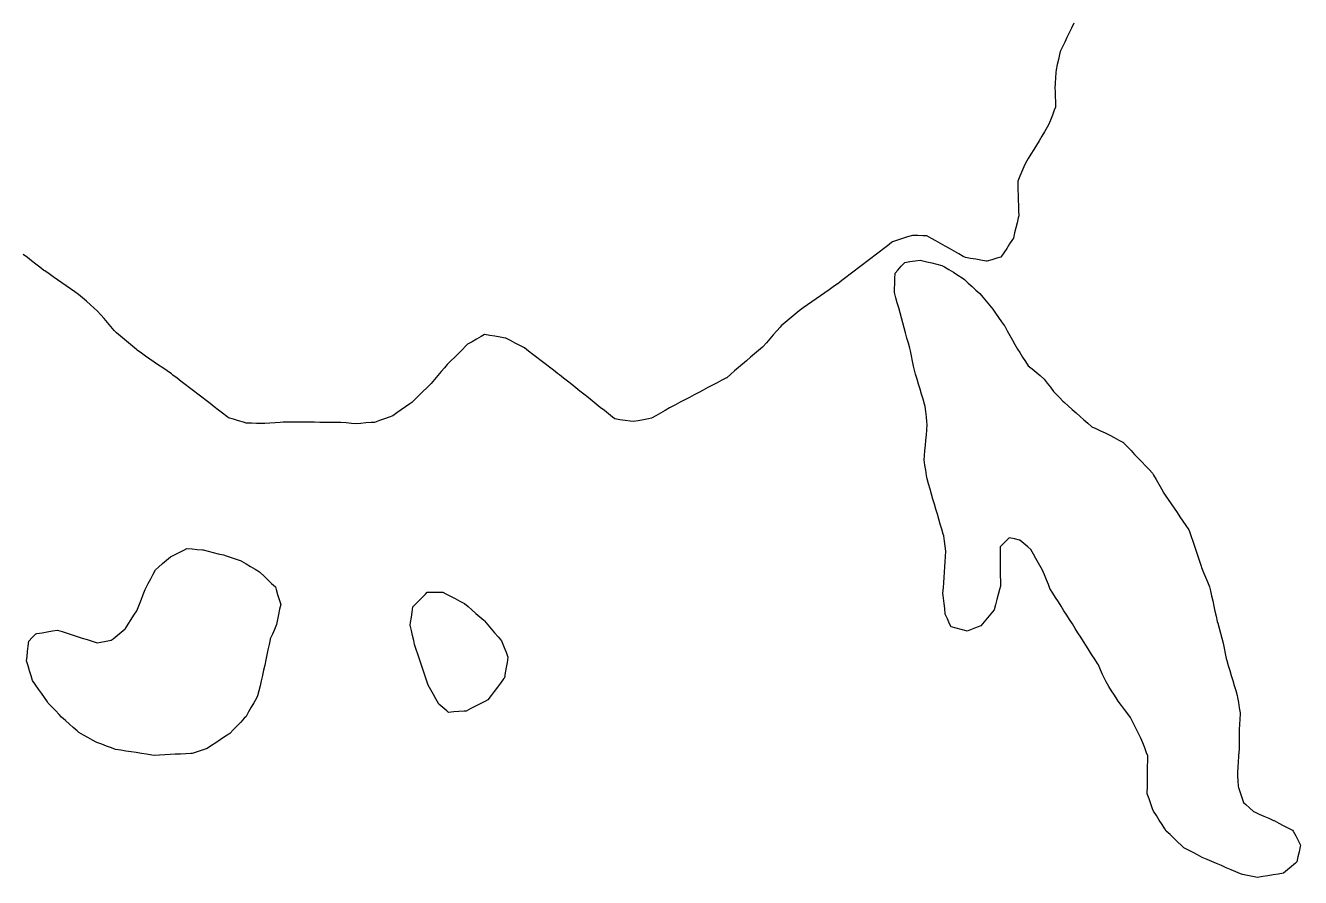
# Model space of a CAD drawing. Header units: millimetres. Extents: x 0 to 2762, y 6 to 2482.
# Drawn here: x 1422 to 1666.1, y 1115.7 to 1278.7 of the extents above; entities that cross this region are included whole.
import ezdxf

# ---------------------------------------------------------------- set-up
doc = ezdxf.new("R2010")
doc.units = ezdxf.units.MM
for name, color, linetype in [('ALL_HOLES', 1, 'Continuous'), ('OUTLINE_ISLAND_01_HOLE_132', 1, 'Continuous'), ('OUTLINE_ISLAND_01_HOLE_62', 1, 'Continuous'), ('OUTLINE_ISLAND_01_HOLE_64', 1, 'Continuous'), ('OUTLINE_ISLAND_01_HOLE_71', 1, 'Continuous')]:
    doc.layers.add(name, color=color, linetype=linetype)

msp = doc.modelspace()

# ---------------------------------------------------------------- linework, layer by layer
at = {"layer": 'ALL_HOLES'}
msp.add_lwpolyline([(1622.7008, 1279.1508), (1622.2633, 1278.2516), (1621.8258, 1277.3524), (1621.3883, 1276.4532), (1620.9507, 1275.554), (1620.5132, 1274.6548), (1620.0757, 1273.7556), (1619.9534, 1273.1992), (1619.7388, 1272.2225), (1619.5242, 1271.2458), (1619.3096, 1270.2691), (1619.2724, 1269.7085), (1619.2063, 1268.7107), (1619.1402, 1267.7128), (1619.0741, 1266.715), (1619.0956, 1266.1174), (1619.1316, 1265.118), (1619.1676, 1264.1187), (1619.2036, 1263.1193), (1618.962, 1262.4976), (1618.5999, 1261.5655), (1618.2377, 1260.6334), (1617.8756, 1259.7012), (1617.6032, 1259.2514), (1617.0853, 1258.396), (1616.5674, 1257.5406), (1616.0494, 1256.6851), (1615.5315, 1255.8297), (1615.0136, 1254.9743), (1614.4957, 1254.1189), (1613.9777, 1253.2634), (1613.4598, 1252.408), (1613.1539, 1251.7099), (1612.7525, 1250.794), (1612.3512, 1249.8781), (1611.9498, 1248.9622), (1611.9696, 1248.2736), (1611.9984, 1247.274), (1612.0271, 1246.2744), (1612.0559, 1245.2748), (1612.0846, 1244.2752), (1612.1134, 1243.2756), (1612.1422, 1242.276), (1612.0618, 1241.9392), (1611.8299, 1240.9665), (1611.598, 1239.9938), (1611.366, 1239.021), (1611.1341, 1238.0483), (1610.9381, 1237.7492), (1610.3901, 1236.9128), (1609.842, 1236.0763), (1609.294, 1235.2399), (1608.7459, 1234.4035), (1607.9827, 1234.1811), (1607.0226, 1233.9014), (1606.0625, 1233.6217), (1605.8861, 1233.6513), (1604.8998, 1233.8163), (1603.9135, 1233.9813), (1602.9272, 1234.1463), (1601.9409, 1234.3113), (1601.5381, 1234.539), (1600.6676, 1235.0312), (1599.797, 1235.5233), (1598.9265, 1236.0154), (1598.056, 1236.5076), (1597.1855, 1236.9997), (1596.315, 1237.4918), (1595.4444, 1237.984), (1594.5739, 1238.4761), (1593.8244, 1238.5007), (1592.8249, 1238.5336), (1591.8255, 1238.5664), (1591.8228, 1238.5655), (1590.8723, 1238.2548), (1589.9218, 1237.944), (1588.9713, 1237.6333), (1588.0208, 1237.3225), (1587.8275, 1237.1748), (1587.0328, 1236.5677), (1586.2382, 1235.9607), (1585.4435, 1235.3536), (1584.6488, 1234.7466), (1583.8542, 1234.1395), (1583.0595, 1233.5324), (1582.2649, 1232.9254), (1581.4702, 1232.3183), (1580.6756, 1231.7112), (1579.8809, 1231.1042), (1579.0863, 1230.4971), (1578.2916, 1229.89), (1577.497, 1229.283), (1577.4792, 1229.2706), (1576.6591, 1228.6984), (1575.8391, 1228.1261), (1575.019, 1227.5539), (1574.1989, 1226.9816), (1573.3788, 1226.4094), (1572.5587, 1225.8371), (1571.7386, 1225.2649), (1570.9185, 1224.6927), (1570.0985, 1224.1204), (1569.7375, 1223.8173), (1568.9717, 1223.1743), (1568.2058, 1222.5312), (1567.44, 1221.8882), (1566.6742, 1221.2451), (1566.4773, 1221.0198), (1565.8192, 1220.2669), (1565.1611, 1219.5139), (1564.503, 1218.761), (1563.8449, 1218.008), (1563.1868, 1217.2551), (1563.0929, 1217.1746), (1562.3335, 1216.5239), (1561.5741, 1215.8733), (1560.8148, 1215.2226), (1560.0554, 1214.572), (1559.296, 1213.9213), (1558.5366, 1213.2707), (1557.7773, 1212.62), (1557.0179, 1211.9694), (1556.2585, 1211.3187), (1556.1928, 1211.2839), (1555.3091, 1210.8158), (1554.4255, 1210.3478), (1553.5418, 1209.8797), (1552.6581, 1209.4116), (1551.7744, 1208.9436), (1550.8907, 1208.4755), (1550.007, 1208.0075), (1549.1233, 1207.5394), (1548.2396, 1207.0713), (1547.3559, 1206.6033), (1546.4722, 1206.1352), (1545.5885, 1205.6671), (1545.3237, 1205.5175), (1544.4532, 1205.0254), (1543.5826, 1204.5333), (1542.7121, 1204.0413), (1541.8415, 1203.5492), (1541.3047, 1203.4497), (1540.3214, 1203.2674), (1539.3382, 1203.0851), (1538.355, 1202.9027), (1537.8046, 1202.9848), (1536.8155, 1203.1323), (1535.8264, 1203.2798), (1534.8374, 1203.4272), (1534.4081, 1203.7698), (1533.6265, 1204.3936), (1532.8449, 1205.0173), (1532.0633, 1205.6411), (1531.2817, 1206.2649), (1530.5001, 1206.8886), (1529.7185, 1207.5124), (1528.9369, 1208.1362), (1528.1553, 1208.7599), (1527.3736, 1209.3837), (1526.592, 1210.0075), (1525.8104, 1210.6312), (1525.0288, 1211.255), (1524.2472, 1211.8788), (1523.8976, 1212.1459), (1523.1029, 1212.753), (1522.3083, 1213.3601), (1521.5137, 1213.9672), (1520.7191, 1214.5743), (1519.9245, 1215.1815), (1519.1298, 1215.7886), (1518.3352, 1216.3957), (1517.5406, 1217.0028), (1517.5307, 1217.008), (1516.6466, 1217.4754), (1515.7625, 1217.9427), (1514.8785, 1218.4101), (1513.9944, 1218.8774), (1513.8637, 1218.9), (1512.8783, 1219.0701), (1511.8928, 1219.2402), (1510.9074, 1219.4103), (1509.922, 1219.5804), (1509.2494, 1219.1956), (1508.3815, 1218.6989), (1507.5135, 1218.2023), (1506.6455, 1217.7057), (1506.3222, 1217.3851), (1505.6121, 1216.681), (1504.9019, 1215.9769), (1504.1918, 1215.2729), (1503.4817, 1214.5688), (1502.7715, 1213.8647), (1502.2406, 1213.2364), (1501.5953, 1212.4725), (1500.9499, 1211.7086), (1500.3045, 1210.9448), (1499.6591, 1210.1809), (1499.5438, 1210.0675), (1498.8307, 1209.3664), (1498.1176, 1208.6653), (1497.4045, 1207.9643), (1496.6914, 1207.2632), (1495.9783, 1206.5622), (1495.6038, 1206.3008), (1494.7838, 1205.7284), (1493.9638, 1205.1561), (1493.1438, 1204.5837), (1492.3238, 1204.0113), (1491.6812, 1203.7811), (1490.7399, 1203.4437), (1489.7985, 1203.1063), (1488.8571, 1202.7689), (1488.1998, 1202.7206), (1487.2025, 1202.6472), (1486.2052, 1202.5739), (1485.2079, 1202.5006), (1484.4104, 1202.5694), (1483.4141, 1202.6553), (1482.4178, 1202.7412), (1482.3577, 1202.7416), (1481.3577, 1202.7486), (1480.3577, 1202.7556), (1479.3577, 1202.7626), (1478.3577, 1202.7696), (1477.3578, 1202.7766), (1476.3578, 1202.7836), (1475.3578, 1202.7906), (1474.3578, 1202.7976), (1473.3579, 1202.8047), (1472.3579, 1202.8117), (1471.3579, 1202.8187), (1470.8182, 1202.7736), (1469.8217, 1202.6904), (1468.8252, 1202.6073), (1467.8286, 1202.5241), (1467.287, 1202.5417), (1466.2875, 1202.5743), (1465.288, 1202.6069), (1464.2886, 1202.6394), (1463.756, 1202.799), (1462.7981, 1203.0861), (1461.8402, 1203.3733), (1460.8823, 1203.6604), (1460.557, 1203.9104), (1459.7641, 1204.5198), (1458.9713, 1205.1293), (1458.1784, 1205.7387), (1457.3855, 1206.3481), (1456.5927, 1206.9575), (1455.7998, 1207.5669), (1455.007, 1208.1763), (1454.2141, 1208.7857), (1453.4213, 1209.3951), (1452.6284, 1210.0045), (1451.8355, 1210.6139), (1451.0427, 1211.2233), (1450.2498, 1211.8327), (1449.9615, 1212.0333), (1449.1407, 1212.6044), (1448.3198, 1213.1756), (1447.499, 1213.7467), (1446.6781, 1214.3179), (1445.8573, 1214.889), (1445.0364, 1215.4601), (1444.2156, 1216.0313), (1443.3947, 1216.6024), (1443.2944, 1216.6856), (1442.525, 1217.3243), (1441.7555, 1217.963), (1440.986, 1218.6016), (1440.2165, 1219.2403), (1439.447, 1219.879), (1439.0437, 1220.3479), (1438.3917, 1221.1061), (1437.7396, 1221.8642), (1437.0876, 1222.6224), (1436.4355, 1223.3806), (1435.7835, 1224.1388), (1435.2113, 1224.6367), (1434.4569, 1225.2932), (1433.7025, 1225.9496), (1432.9481, 1226.6061), (1432.1938, 1227.2625), (1431.4754, 1227.7603), (1430.6534, 1228.3298), (1429.8314, 1228.8993), (1429.0095, 1229.4688), (1428.1875, 1230.0384), (1427.3655, 1230.6079), (1426.5435, 1231.1774), (1425.7216, 1231.7469), (1425.5825, 1231.8544), (1424.7911, 1232.4658), (1423.9998, 1233.0773), (1423.2085, 1233.6887), (1422.4172, 1234.3001), (1421.6259, 1234.9115)], dxfattribs=at)
for points in [[(1590.325, 1233.3921), (1591.3158, 1233.5272), (1592.3067, 1233.6623), (1593.2975, 1233.7975), (1593.5608, 1233.7356), (1594.5343, 1233.507), (1595.5078, 1233.2783), (1596.4813, 1233.0496), (1597.4548, 1232.821), (1597.9323, 1232.5294), (1598.7859, 1232.0084), (1599.6394, 1231.4873), (1600.4929, 1230.9662), (1601.3464, 1230.4452), (1601.74, 1230.0889), (1602.4813, 1229.4177), (1603.2226, 1228.7466), (1603.9639, 1228.0754), (1604.7052, 1227.4043), (1605.2913, 1226.7053), (1605.9338, 1225.9391), (1606.5763, 1225.1728), (1607.2189, 1224.4065), (1607.7283, 1223.6774), (1608.301, 1222.8577), (1608.8738, 1222.0379), (1609.4465, 1221.2182), (1609.4818, 1221.154), (1609.9643, 1220.2781), (1610.4468, 1219.4022), (1610.9293, 1218.5263), (1611.4118, 1217.6504), (1611.8943, 1216.7745), (1612.3325, 1216.1107), (1612.8835, 1215.2761), (1613.4344, 1214.4416), (1613.9854, 1213.6071), (1614.7193, 1212.9917), (1615.4855, 1212.3491), (1616.2518, 1211.7066), (1617.018, 1211.064), (1617.6081, 1210.2793), (1618.209, 1209.48), (1618.81, 1208.6808), (1619.2302, 1208.2459), (1619.9251, 1207.5269), (1620.62, 1206.8078), (1620.8915, 1206.5679), (1621.6408, 1205.9057), (1622.3901, 1205.2434), (1623.1394, 1204.5812), (1623.8887, 1203.9189), (1624.638, 1203.2567), (1625.3873, 1202.5945), (1626.1365, 1201.9322), (1626.881, 1201.5849), (1627.7872, 1201.162), (1628.6934, 1200.7392), (1629.5996, 1200.3164), (1630.447, 1199.8509), (1631.3235, 1199.3695), (1632.2, 1198.8881), (1632.2687, 1198.8157), (1632.9574, 1198.0907), (1633.6461, 1197.3656), (1634.3348, 1196.6406), (1635.0235, 1195.9155), (1635.7123, 1195.1905), (1636.401, 1194.4655), (1637.0897, 1193.7404), (1637.7784, 1193.0154), (1637.9721, 1192.6727), (1638.4644, 1191.8023), (1638.9566, 1190.9318), (1639.4489, 1190.0613), (1639.9411, 1189.1909), (1640.1951, 1188.8188), (1640.7588, 1187.9929), (1641.3226, 1187.1669), (1641.8863, 1186.341), (1642.45, 1185.515), (1643.0138, 1184.6891), (1643.5775, 1183.8631), (1644.1413, 1183.0372), (1644.705, 1182.2112), (1644.8103, 1181.8984), (1645.1294, 1180.9507), (1645.4485, 1180.003), (1645.7675, 1179.0552), (1646.0866, 1178.1075), (1646.4057, 1177.1598), (1646.7247, 1176.212), (1647.0438, 1175.2643), (1647.1595, 1174.9849), (1647.5421, 1174.061), (1647.9246, 1173.137), (1648.3072, 1172.2131), (1648.6897, 1171.2892), (1648.8551, 1170.5381), (1649.0701, 1169.5615), (1649.2851, 1168.5849), (1649.5001, 1167.6082), (1649.7151, 1166.6316), (1649.9301, 1165.655), (1650.1451, 1164.6784), (1650.2319, 1164.3631), (1650.4974, 1163.399), (1650.763, 1162.4349), (1651.0285, 1161.4708), (1651.2941, 1160.5067), (1651.479, 1159.5376), (1651.6664, 1158.5553), (1651.8537, 1157.573), (1651.9637, 1157.2066), (1652.2512, 1156.2488), (1652.5386, 1155.291), (1652.8261, 1154.3332), (1653.1135, 1153.3754), (1653.401, 1152.4176), (1653.6884, 1151.4598), (1653.9759, 1150.502), (1654.0385, 1150.1233), (1654.2017, 1149.1368), (1654.3649, 1148.1502), (1654.5281, 1147.1636), (1654.518, 1146.9535), (1654.47, 1145.9546), (1654.4219, 1144.9558), (1654.3739, 1143.9569), (1654.3258, 1142.9581), (1654.3246, 1142.0591), (1654.3233, 1141.0591), (1654.322, 1140.0591), (1654.3022, 1139.7892), (1654.229, 1138.7919), (1654.1558, 1137.7945), (1654.0826, 1136.7972), (1654.0094, 1135.7999), (1654.0379, 1135.1348), (1654.0806, 1134.1357), (1654.1233, 1133.1366), (1654.2217, 1132.847), (1654.5433, 1131.9002), (1654.8649, 1130.9533), (1655.1866, 1130.0064), (1655.5993, 1129.6313), (1656.3393, 1128.9588), (1657.0794, 1128.2862), (1657.2511, 1128.2099), (1658.165, 1127.8039), (1659.0789, 1127.3979), (1659.9927, 1126.9919), (1660.9066, 1126.5859), (1661.0128, 1126.5318), (1661.904, 1126.0782), (1662.7952, 1125.6246), (1663.6864, 1125.1709), (1664.5775, 1124.7173), (1664.6966, 1124.4886), (1665.1585, 1123.6017), (1665.6203, 1122.7147), (1666.0821, 1121.8277), (1666.0219, 1121.5542), (1665.8069, 1120.5776), (1665.5919, 1119.601), (1665.3769, 1118.6244), (1665.103, 1118.3932), (1664.3388, 1117.7482), (1663.5747, 1117.1032), (1662.8105, 1116.4582), (1662.8089, 1116.4579), (1661.822, 1116.2964), (1660.8351, 1116.135), (1659.8482, 1115.9735), (1658.8613, 1115.812), (1657.8745, 1115.6506), (1656.9176, 1115.8303), (1655.9348, 1116.0149), (1654.952, 1116.1996), (1654.6233, 1116.3411), (1653.7049, 1116.7367), (1652.7864, 1117.1322), (1651.868, 1117.5278), (1650.9495, 1117.9233), (1650.0311, 1118.3189), (1649.1126, 1118.7144), (1648.1942, 1119.1099), (1647.2757, 1119.5055), (1646.3981, 1119.9632), (1645.5114, 1120.4256), (1644.6247, 1120.888), (1643.7381, 1121.3504), (1643.2885, 1121.7804), (1642.5659, 1122.4717), (1641.8433, 1123.163), (1641.1207, 1123.8542), (1640.398, 1124.5455), (1640.1222, 1124.9739), (1639.5808, 1125.8146), (1639.0394, 1126.6554), (1638.498, 1127.4962), (1637.9566, 1128.337), (1637.781, 1128.8172), (1637.4375, 1129.7564), (1637.094, 1130.6955), (1636.7505, 1131.6347), (1636.7547, 1131.9527), (1636.7679, 1132.9526), (1636.7812, 1133.9525), (1636.7944, 1134.9525), (1636.8076, 1135.9524), (1636.8208, 1136.9523), (1636.834, 1137.9522), (1636.8473, 1138.9521), (1636.6233, 1139.5326), (1636.2633, 1140.4656), (1635.9033, 1141.3986), (1635.5434, 1142.3315), (1635.3463, 1142.7212), (1634.8948, 1143.6135), (1634.4434, 1144.5058), (1633.992, 1145.3981), (1633.5405, 1146.2904), (1633.0014, 1147.0042), (1632.3987, 1147.8021), (1631.796, 1148.6001), (1631.1934, 1149.3981), (1631.0021, 1149.6986), (1630.4652, 1150.5423), (1629.9284, 1151.386), (1629.3915, 1152.2296), (1628.8546, 1153.0733), (1628.6231, 1153.5901), (1628.2141, 1154.5027), (1627.8052, 1155.4153), (1627.3963, 1156.3278), (1627.2355, 1156.5813), (1626.6998, 1157.4257), (1626.1641, 1158.2701), (1625.6284, 1159.1145), (1625.0927, 1159.9589), (1624.557, 1160.8033), (1624.0213, 1161.6477), (1623.4856, 1162.4921), (1622.9498, 1163.3365), (1622.4141, 1164.1809), (1621.8784, 1165.0253), (1621.3427, 1165.8697), (1620.807, 1166.7141), (1620.2713, 1167.5585), (1619.7356, 1168.4029), (1619.1999, 1169.2473), (1618.6642, 1170.0917), (1618.1285, 1170.9361), (1617.8187, 1171.7111), (1617.4474, 1172.6396), (1617.0762, 1173.5682), (1616.705, 1174.4967), (1616.4456, 1174.9515), (1615.95, 1175.8201), (1615.4545, 1176.6887), (1614.959, 1177.5573), (1614.4634, 1178.4259), (1613.8851, 1178.9188), (1613.124, 1179.5675), (1612.363, 1180.2162), (1612.2926, 1180.2328), (1611.3193, 1180.4622), (1610.346, 1180.6916), (1610.0293, 1180.3736), (1609.3237, 1179.665), (1608.6181, 1178.9563), (1608.6192, 1178.4107), (1608.6212, 1177.4107), (1608.6231, 1176.4107), (1608.6251, 1175.4107), (1608.627, 1174.4107), (1608.629, 1173.4107), (1608.631, 1172.4107), (1608.6329, 1171.4107), (1608.466, 1170.7668), (1608.2151, 1169.7988), (1607.9642, 1168.8308), (1607.7133, 1167.8628), (1607.4624, 1166.8948), (1606.8318, 1166.143), (1606.1892, 1165.3768), (1605.5466, 1164.6106), (1604.9039, 1163.8445), (1604.1688, 1163.5493), (1603.2408, 1163.1767), (1602.3128, 1162.8041), (1602.1103, 1162.8563), (1601.1419, 1163.1057), (1600.1735, 1163.3551), (1599.2051, 1163.6045), (1598.925, 1164.2198), (1598.5107, 1165.13), (1598.0964, 1166.0401), (1598.0876, 1166.1205), (1597.9793, 1167.1147), (1597.8709, 1168.1088), (1597.7626, 1169.1029), (1597.6543, 1170.097), (1597.6554, 1170.1123), (1597.7256, 1171.1099), (1597.7958, 1172.1074), (1597.8659, 1173.1049), (1597.9361, 1174.1025), (1598.0063, 1175.1), (1598.0765, 1176.0975), (1598.1467, 1177.0951), (1598.2169, 1178.0926), (1598.083, 1179.0453), (1597.9437, 1180.0355), (1597.8045, 1181.0258), (1597.7029, 1181.3729), (1597.4222, 1182.3327), (1597.1415, 1183.2925), (1596.8607, 1184.2523), (1596.58, 1185.212), (1596.2992, 1186.1718), (1596.0185, 1187.1316), (1595.7377, 1188.0914), (1595.457, 1189.0512), (1595.1762, 1190.0109), (1594.8955, 1190.9707), (1594.6147, 1191.9305), (1594.511, 1192.6002), (1594.3579, 1193.5884), (1594.2048, 1194.5766), (1594.0517, 1195.5649), (1594.1216, 1196.357), (1594.2096, 1197.3531), (1594.2975, 1198.3493), (1594.3854, 1199.3454), (1594.4733, 1200.3415), (1594.5612, 1201.3377), (1594.6492, 1202.3338), (1594.591, 1202.8405), (1594.477, 1203.8339), (1594.3629, 1204.8274), (1594.2489, 1205.8209), (1594.116, 1206.2699), (1593.8322, 1207.2288), (1593.5484, 1208.1876), (1593.2647, 1209.1465), (1592.9809, 1210.1054), (1592.6971, 1211.0643), (1592.4133, 1212.0232), (1592.1295, 1212.9821), (1592.0188, 1213.5312), (1591.821, 1214.5114), (1591.6233, 1215.4917), (1591.4255, 1216.4719), (1591.2851, 1216.9845), (1591.0209, 1217.949), (1590.7568, 1218.9135), (1590.4926, 1219.878), (1590.2285, 1220.8424), (1589.9643, 1221.8069), (1589.7001, 1222.7714), (1589.436, 1223.7359), (1589.1718, 1224.7003), (1588.9076, 1225.6648), (1588.6435, 1226.6293), (1588.3793, 1227.5938), (1588.3975, 1228.3287), (1588.4223, 1229.3284), (1588.4471, 1230.3281), (1588.4719, 1231.3278), (1588.9951, 1231.9106), (1589.6631, 1232.6548)], [(1452.9268, 1178.6344), (1453.923, 1178.5478), (1454.9193, 1178.4612), (1455.9155, 1178.3745), (1456.034, 1178.3454), (1457.005, 1178.1063), (1457.976, 1177.8672), (1458.947, 1177.6281), (1459.918, 1177.389), (1460.4755, 1177.2004), (1461.4228, 1176.8799), (1462.37, 1176.5595), (1463.3173, 1176.239), (1463.3936, 1176.1943), (1464.2563, 1175.6885), (1465.119, 1175.1828), (1465.9817, 1174.677), (1466.8443, 1174.1713), (1466.9836, 1174.037), (1467.7033, 1173.3427), (1468.4231, 1172.6485), (1469.1428, 1171.9543), (1469.8626, 1171.26), (1470.0073, 1170.789), (1470.3009, 1169.8331), (1470.5946, 1168.8771), (1470.8882, 1167.9212), (1470.6884, 1166.9807), (1470.4806, 1166.0025), (1470.2728, 1165.0243), (1470.065, 1164.0462), (1469.6823, 1163.15), (1469.2896, 1162.2304), (1468.8968, 1161.3107), (1468.8733, 1161.2015), (1468.6631, 1160.2238), (1468.4529, 1159.2462), (1468.2426, 1158.2685), (1468.0324, 1157.2909), (1467.8222, 1156.3132), (1467.6119, 1155.3356), (1467.4017, 1154.3579), (1467.388, 1154.2992), (1467.1608, 1153.3254), (1466.9336, 1152.3516), (1466.7063, 1151.3777), (1466.4791, 1150.4039), (1466.2353, 1149.9734), (1465.7426, 1149.1032), (1465.2498, 1148.2331), (1464.7571, 1147.3629), (1464.2643, 1146.4927), (1463.9273, 1146.1377), (1463.2388, 1145.4125), (1462.5503, 1144.6873), (1461.8618, 1143.962), (1461.1733, 1143.2368), (1460.969, 1143.1017), (1460.1349, 1142.55), (1459.3009, 1141.9983), (1458.4668, 1141.4466), (1457.6328, 1140.8949), (1456.7987, 1140.3433), (1455.86, 1140.0296), (1454.9115, 1139.7127), (1453.9631, 1139.3958), (1453.7017, 1139.3823), (1452.7031, 1139.3305), (1451.7044, 1139.2787), (1450.7057, 1139.227), (1449.7071, 1139.1752), (1448.7084, 1139.1234), (1447.7098, 1139.0717), (1446.7111, 1139.0199), (1446.2205, 1139.0945), (1445.2319, 1139.245), (1444.2433, 1139.3954), (1443.2546, 1139.5458), (1442.266, 1139.6962), (1441.2774, 1139.8466), (1440.2888, 1139.997), (1439.3001, 1140.1474), (1438.5019, 1140.4441), (1437.5646, 1140.7926), (1436.6273, 1141.1411), (1435.6899, 1141.4896), (1434.8776, 1141.9462), (1434.0059, 1142.4362), (1433.1342, 1142.9262), (1432.2624, 1143.4162), (1431.9436, 1143.7), (1431.1967, 1144.365), (1430.4498, 1145.0299), (1429.7028, 1145.6948), (1428.9559, 1146.3597), (1428.4654, 1146.8733), (1427.7747, 1147.5964), (1427.084, 1148.3195), (1426.3933, 1149.0427), (1426.2443, 1149.2589), (1425.6769, 1150.0824), (1425.1096, 1150.9059), (1424.5423, 1151.7294), (1423.975, 1152.5529), (1423.4076, 1153.3764), (1423.1337, 1154.2586), (1422.8372, 1155.2137), (1422.5406, 1156.1687), (1422.2441, 1157.1237), (1422.3375, 1157.9312), (1422.4525, 1158.9246), (1422.5676, 1159.9179), (1422.6826, 1160.9113), (1423.315, 1161.5698), (1424.0077, 1162.291), (1424.2357, 1162.3299), (1425.2214, 1162.4984), (1426.2071, 1162.6668), (1427.1928, 1162.8352), (1428.1786, 1163.0037), (1429.0753, 1162.7145), (1430.0271, 1162.4076), (1430.9788, 1162.1007), (1431.9306, 1161.7938), (1432.8823, 1161.4869), (1433.8341, 1161.18), (1434.7858, 1160.8731), (1435.7376, 1160.5662), (1436.489, 1160.7049), (1437.4724, 1160.8864), (1438.4557, 1161.0679), (1438.812, 1161.3611), (1439.5842, 1161.9964), (1440.3564, 1162.6318), (1441.1287, 1163.2671), (1441.1709, 1163.3322), (1441.7152, 1164.1711), (1442.2595, 1165.01), (1442.8038, 1165.8489), (1443.3481, 1166.6877), (1443.4848, 1167.0362), (1443.8498, 1167.9672), (1444.2148, 1168.8982), (1444.5799, 1169.8292), (1444.9449, 1170.7602), (1445.0843, 1171.0261), (1445.5486, 1171.9117), (1446.013, 1172.7974), (1446.4774, 1173.683), (1446.9417, 1174.5687), (1447.5259, 1175.0725), (1448.2832, 1175.7255), (1449.0405, 1176.3786), (1449.7978, 1177.0317), (1450.5637, 1177.424), (1451.4538, 1177.8799), (1452.3438, 1178.3358)], [(1498.9502, 1170.236), (1499.9502, 1170.236), (1500.9502, 1170.236), (1501.9502, 1170.236), (1502.5192, 1169.9417), (1503.4075, 1169.4824), (1504.2958, 1169.023), (1505.184, 1168.5637), (1506.0723, 1168.1043), (1506.7408, 1167.5217), (1507.4947, 1166.8647), (1508.2486, 1166.2076), (1509.0025, 1165.5506), (1509.7564, 1164.8936), (1509.8763, 1164.755), (1510.5307, 1163.9988), (1511.185, 1163.2426), (1511.8393, 1162.4863), (1512.4937, 1161.7301), (1513.148, 1160.9739), (1513.2827, 1160.6345), (1513.6518, 1159.7051), (1514.0208, 1158.7757), (1514.3899, 1157.8463), (1514.3807, 1157.7938), (1514.2091, 1156.8086), (1514.0374, 1155.8234), (1513.8657, 1154.8383), (1513.6941, 1153.8531), (1513.5511, 1153.6619), (1512.9525, 1152.8609), (1512.3539, 1152.0598), (1511.7553, 1151.2588), (1511.1566, 1150.4578), (1510.558, 1149.6568), (1509.9452, 1149.341), (1509.0563, 1148.883), (1508.1673, 1148.425), (1507.2784, 1147.967), (1506.3894, 1147.509), (1506.012, 1147.4815), (1505.0146, 1147.409), (1504.0172, 1147.3364), (1503.0199, 1147.2638), (1502.6702, 1147.5569), (1501.9038, 1148.1993), (1501.1374, 1148.8417), (1501.0801, 1148.9454), (1500.5964, 1149.8206), (1500.1127, 1150.6958), (1499.629, 1151.5711), (1499.1452, 1152.4463), (1499.0655, 1152.6827), (1498.7459, 1153.6302), (1498.4263, 1154.5778), (1498.1066, 1155.5253), (1497.787, 1156.4729), (1497.4674, 1157.4204), (1497.1478, 1158.368), (1496.8281, 1159.3155), (1496.5085, 1160.263), (1496.3431, 1161.0011), (1496.1243, 1161.9769), (1495.9056, 1162.9527), (1495.6869, 1163.9285), (1495.7644, 1164.4839), (1495.9027, 1165.4743), (1496.041, 1166.4647), (1496.1793, 1167.4551), (1496.4594, 1167.7363), (1497.1653, 1168.4446), (1497.8711, 1169.153), (1498.577, 1169.8614)]]:
    msp.add_lwpolyline(points, close=True, dxfattribs=at)
at = {"layer": 'OUTLINE_ISLAND_01_HOLE_132'}
msp.add_lwpolyline([(1622.7008, 1279.1508), (1622.2633, 1278.2516), (1621.8258, 1277.3524), (1621.3883, 1276.4532), (1620.9507, 1275.554), (1620.5132, 1274.6548), (1620.0757, 1273.7556), (1619.9534, 1273.1992), (1619.7388, 1272.2225), (1619.5242, 1271.2458), (1619.3096, 1270.2691), (1619.2724, 1269.7085), (1619.2063, 1268.7107), (1619.1402, 1267.7128), (1619.0741, 1266.715), (1619.0956, 1266.1174), (1619.1316, 1265.118), (1619.1676, 1264.1187), (1619.2036, 1263.1193), (1618.962, 1262.4976), (1618.5999, 1261.5655), (1618.2377, 1260.6334), (1617.8756, 1259.7012), (1617.6032, 1259.2514), (1617.0853, 1258.396), (1616.5674, 1257.5406), (1616.0494, 1256.6851), (1615.5315, 1255.8297), (1615.0136, 1254.9743), (1614.4957, 1254.1189), (1613.9777, 1253.2634), (1613.4598, 1252.408), (1613.1539, 1251.7099), (1612.7525, 1250.794), (1612.3512, 1249.8781), (1611.9498, 1248.9622), (1611.9696, 1248.2736), (1611.9984, 1247.274), (1612.0271, 1246.2744), (1612.0559, 1245.2748), (1612.0846, 1244.2752), (1612.1134, 1243.2756), (1612.1422, 1242.276), (1612.0618, 1241.9392), (1611.8299, 1240.9665), (1611.598, 1239.9938), (1611.366, 1239.021), (1611.1341, 1238.0483), (1610.9381, 1237.7492), (1610.3901, 1236.9128), (1609.842, 1236.0763), (1609.294, 1235.2399), (1608.7459, 1234.4035), (1607.9827, 1234.1811), (1607.0226, 1233.9014), (1606.0625, 1233.6217), (1605.8861, 1233.6513), (1604.8998, 1233.8163), (1603.9135, 1233.9813), (1602.9272, 1234.1463), (1601.9409, 1234.3113), (1601.5381, 1234.539), (1600.6676, 1235.0312), (1599.797, 1235.5233), (1598.9265, 1236.0154), (1598.056, 1236.5076), (1597.1855, 1236.9997), (1596.315, 1237.4918), (1595.4444, 1237.984), (1594.5739, 1238.4761), (1593.8244, 1238.5007), (1592.8249, 1238.5336), (1591.8255, 1238.5664), (1591.8228, 1238.5655), (1590.8723, 1238.2548), (1589.9218, 1237.944), (1588.9713, 1237.6333), (1588.0208, 1237.3225), (1587.8275, 1237.1748), (1587.0328, 1236.5677), (1586.2382, 1235.9607), (1585.4435, 1235.3536), (1584.6488, 1234.7466), (1583.8542, 1234.1395), (1583.0595, 1233.5324), (1582.2649, 1232.9254), (1581.4702, 1232.3183), (1580.6756, 1231.7112), (1579.8809, 1231.1042), (1579.0863, 1230.4971), (1578.2916, 1229.89), (1577.497, 1229.283), (1577.4792, 1229.2706), (1576.6591, 1228.6984), (1575.8391, 1228.1261), (1575.019, 1227.5539), (1574.1989, 1226.9816), (1573.3788, 1226.4094), (1572.5587, 1225.8371), (1571.7386, 1225.2649), (1570.9185, 1224.6927), (1570.0985, 1224.1204), (1569.7375, 1223.8173), (1568.9717, 1223.1743), (1568.2058, 1222.5312), (1567.44, 1221.8882), (1566.6742, 1221.2451), (1566.4773, 1221.0198), (1565.8192, 1220.2669), (1565.1611, 1219.5139), (1564.503, 1218.761), (1563.8449, 1218.008), (1563.1868, 1217.2551), (1563.0929, 1217.1746), (1562.3335, 1216.5239), (1561.5741, 1215.8733), (1560.8148, 1215.2226), (1560.0554, 1214.572), (1559.296, 1213.9213), (1558.5366, 1213.2707), (1557.7773, 1212.62), (1557.0179, 1211.9694), (1556.2585, 1211.3187), (1556.1928, 1211.2839), (1555.3091, 1210.8158), (1554.4255, 1210.3478), (1553.5418, 1209.8797), (1552.6581, 1209.4116), (1551.7744, 1208.9436), (1550.8907, 1208.4755), (1550.007, 1208.0075), (1549.1233, 1207.5394), (1548.2396, 1207.0713), (1547.3559, 1206.6033), (1546.4722, 1206.1352), (1545.5885, 1205.6671), (1545.3237, 1205.5175), (1544.4532, 1205.0254), (1543.5826, 1204.5333), (1542.7121, 1204.0413), (1541.8415, 1203.5492), (1541.3047, 1203.4497), (1540.3214, 1203.2674), (1539.3382, 1203.0851), (1538.355, 1202.9027), (1537.8046, 1202.9848), (1536.8155, 1203.1323), (1535.8264, 1203.2798), (1534.8374, 1203.4272), (1534.4081, 1203.7698), (1533.6265, 1204.3936), (1532.8449, 1205.0173), (1532.0633, 1205.6411), (1531.2817, 1206.2649), (1530.5001, 1206.8886), (1529.7185, 1207.5124), (1528.9369, 1208.1362), (1528.1553, 1208.7599), (1527.3736, 1209.3837), (1526.592, 1210.0075), (1525.8104, 1210.6312), (1525.0288, 1211.255), (1524.2472, 1211.8788), (1523.8976, 1212.1459), (1523.1029, 1212.753), (1522.3083, 1213.3601), (1521.5137, 1213.9672), (1520.7191, 1214.5743), (1519.9245, 1215.1815), (1519.1298, 1215.7886), (1518.3352, 1216.3957), (1517.5406, 1217.0028), (1517.5307, 1217.008), (1516.6466, 1217.4754), (1515.7625, 1217.9427), (1514.8785, 1218.4101), (1513.9944, 1218.8774), (1513.8637, 1218.9), (1512.8783, 1219.0701), (1511.8928, 1219.2402), (1510.9074, 1219.4103), (1509.922, 1219.5804), (1509.2494, 1219.1956), (1508.3815, 1218.6989), (1507.5135, 1218.2023), (1506.6455, 1217.7057), (1506.3222, 1217.3851), (1505.6121, 1216.681), (1504.9019, 1215.9769), (1504.1918, 1215.2729), (1503.4817, 1214.5688), (1502.7715, 1213.8647), (1502.2406, 1213.2364), (1501.5953, 1212.4725), (1500.9499, 1211.7086), (1500.3045, 1210.9448), (1499.6591, 1210.1809), (1499.5438, 1210.0675), (1498.8307, 1209.3664), (1498.1176, 1208.6653), (1497.4045, 1207.9643), (1496.6914, 1207.2632), (1495.9783, 1206.5622), (1495.6038, 1206.3008), (1494.7838, 1205.7284), (1493.9638, 1205.1561), (1493.1438, 1204.5837), (1492.3238, 1204.0113), (1491.6812, 1203.7811), (1490.7399, 1203.4437), (1489.7985, 1203.1063), (1488.8571, 1202.7689), (1488.1998, 1202.7206), (1487.2025, 1202.6472), (1486.2052, 1202.5739), (1485.2079, 1202.5006), (1484.4104, 1202.5694), (1483.4141, 1202.6553), (1482.4178, 1202.7412), (1482.3577, 1202.7416), (1481.3577, 1202.7486), (1480.3577, 1202.7556), (1479.3577, 1202.7626), (1478.3577, 1202.7696), (1477.3578, 1202.7766), (1476.3578, 1202.7836), (1475.3578, 1202.7906), (1474.3578, 1202.7976), (1473.3579, 1202.8047), (1472.3579, 1202.8117), (1471.3579, 1202.8187), (1470.8182, 1202.7736), (1469.8217, 1202.6904), (1468.8252, 1202.6073), (1467.8286, 1202.5241), (1467.287, 1202.5417), (1466.2875, 1202.5743), (1465.288, 1202.6069), (1464.2886, 1202.6394), (1463.756, 1202.799), (1462.7981, 1203.0861), (1461.8402, 1203.3733), (1460.8823, 1203.6604), (1460.557, 1203.9104), (1459.7641, 1204.5198), (1458.9713, 1205.1293), (1458.1784, 1205.7387), (1457.3855, 1206.3481), (1456.5927, 1206.9575), (1455.7998, 1207.5669), (1455.007, 1208.1763), (1454.2141, 1208.7857), (1453.4213, 1209.3951), (1452.6284, 1210.0045), (1451.8355, 1210.6139), (1451.0427, 1211.2233), (1450.2498, 1211.8327), (1449.9615, 1212.0333), (1449.1407, 1212.6044), (1448.3198, 1213.1756), (1447.499, 1213.7467), (1446.6781, 1214.3179), (1445.8573, 1214.889), (1445.0364, 1215.4601), (1444.2156, 1216.0313), (1443.3947, 1216.6024), (1443.2944, 1216.6856), (1442.525, 1217.3243), (1441.7555, 1217.963), (1440.986, 1218.6016), (1440.2165, 1219.2403), (1439.447, 1219.879), (1439.0437, 1220.3479), (1438.3917, 1221.1061), (1437.7396, 1221.8642), (1437.0876, 1222.6224), (1436.4355, 1223.3806), (1435.7835, 1224.1388), (1435.2113, 1224.6367), (1434.4569, 1225.2932), (1433.7025, 1225.9496), (1432.9481, 1226.6061), (1432.1938, 1227.2625), (1431.4754, 1227.7603), (1430.6534, 1228.3298), (1429.8314, 1228.8993), (1429.0095, 1229.4688), (1428.1875, 1230.0384), (1427.3655, 1230.6079), (1426.5435, 1231.1774), (1425.7216, 1231.7469), (1425.5825, 1231.8544), (1424.7911, 1232.4658), (1423.9998, 1233.0773), (1423.2085, 1233.6887), (1422.4172, 1234.3001), (1421.6259, 1234.9115)], dxfattribs=at)
at = {"layer": 'OUTLINE_ISLAND_01_HOLE_62'}
msp.add_lwpolyline([(1498.9502, 1170.236), (1499.9502, 1170.236), (1500.9502, 1170.236), (1501.9502, 1170.236), (1502.5192, 1169.9417), (1503.4075, 1169.4824), (1504.2958, 1169.023), (1505.184, 1168.5637), (1506.0723, 1168.1043), (1506.7408, 1167.5217), (1507.4947, 1166.8647), (1508.2486, 1166.2076), (1509.0025, 1165.5506), (1509.7564, 1164.8936), (1509.8763, 1164.755), (1510.5307, 1163.9988), (1511.185, 1163.2426), (1511.8393, 1162.4863), (1512.4937, 1161.7301), (1513.148, 1160.9739), (1513.2827, 1160.6345), (1513.6518, 1159.7051), (1514.0208, 1158.7757), (1514.3899, 1157.8463), (1514.3807, 1157.7938), (1514.2091, 1156.8086), (1514.0374, 1155.8234), (1513.8657, 1154.8383), (1513.6941, 1153.8531), (1513.5511, 1153.6619), (1512.9525, 1152.8609), (1512.3539, 1152.0598), (1511.7553, 1151.2588), (1511.1566, 1150.4578), (1510.558, 1149.6568), (1509.9452, 1149.341), (1509.0563, 1148.883), (1508.1673, 1148.425), (1507.2784, 1147.967), (1506.3894, 1147.509), (1506.012, 1147.4815), (1505.0146, 1147.409), (1504.0172, 1147.3364), (1503.0199, 1147.2638), (1502.6702, 1147.5569), (1501.9038, 1148.1993), (1501.1374, 1148.8417), (1501.0801, 1148.9454), (1500.5964, 1149.8206), (1500.1127, 1150.6958), (1499.629, 1151.5711), (1499.1452, 1152.4463), (1499.0655, 1152.6827), (1498.7459, 1153.6302), (1498.4263, 1154.5778), (1498.1066, 1155.5253), (1497.787, 1156.4729), (1497.4674, 1157.4204), (1497.1478, 1158.368), (1496.8281, 1159.3155), (1496.5085, 1160.263), (1496.3431, 1161.0011), (1496.1243, 1161.9769), (1495.9056, 1162.9527), (1495.6869, 1163.9285), (1495.7644, 1164.4839), (1495.9027, 1165.4743), (1496.041, 1166.4647), (1496.1793, 1167.4551), (1496.4594, 1167.7363), (1497.1653, 1168.4446), (1497.8711, 1169.153), (1498.577, 1169.8614)], close=True, dxfattribs=at)
at = {"layer": 'OUTLINE_ISLAND_01_HOLE_64'}
msp.add_lwpolyline([(1452.9268, 1178.6344), (1453.923, 1178.5478), (1454.9193, 1178.4612), (1455.9155, 1178.3745), (1456.034, 1178.3454), (1457.005, 1178.1063), (1457.976, 1177.8672), (1458.947, 1177.6281), (1459.918, 1177.389), (1460.4755, 1177.2004), (1461.4228, 1176.8799), (1462.37, 1176.5595), (1463.3173, 1176.239), (1463.3936, 1176.1943), (1464.2563, 1175.6885), (1465.119, 1175.1828), (1465.9817, 1174.677), (1466.8443, 1174.1713), (1466.9836, 1174.037), (1467.7033, 1173.3427), (1468.4231, 1172.6485), (1469.1428, 1171.9543), (1469.8626, 1171.26), (1470.0073, 1170.789), (1470.3009, 1169.8331), (1470.5946, 1168.8771), (1470.8882, 1167.9212), (1470.6884, 1166.9807), (1470.4806, 1166.0025), (1470.2728, 1165.0243), (1470.065, 1164.0462), (1469.6823, 1163.15), (1469.2896, 1162.2304), (1468.8968, 1161.3107), (1468.8733, 1161.2015), (1468.6631, 1160.2238), (1468.4529, 1159.2462), (1468.2426, 1158.2685), (1468.0324, 1157.2909), (1467.8222, 1156.3132), (1467.6119, 1155.3356), (1467.4017, 1154.3579), (1467.388, 1154.2992), (1467.1608, 1153.3254), (1466.9336, 1152.3516), (1466.7063, 1151.3777), (1466.4791, 1150.4039), (1466.2353, 1149.9734), (1465.7426, 1149.1032), (1465.2498, 1148.2331), (1464.7571, 1147.3629), (1464.2643, 1146.4927), (1463.9273, 1146.1377), (1463.2388, 1145.4125), (1462.5503, 1144.6873), (1461.8618, 1143.962), (1461.1733, 1143.2368), (1460.969, 1143.1017), (1460.1349, 1142.55), (1459.3009, 1141.9983), (1458.4668, 1141.4466), (1457.6328, 1140.8949), (1456.7987, 1140.3433), (1455.86, 1140.0296), (1454.9115, 1139.7127), (1453.9631, 1139.3958), (1453.7017, 1139.3823), (1452.7031, 1139.3305), (1451.7044, 1139.2787), (1450.7057, 1139.227), (1449.7071, 1139.1752), (1448.7084, 1139.1234), (1447.7098, 1139.0717), (1446.7111, 1139.0199), (1446.2205, 1139.0945), (1445.2319, 1139.245), (1444.2433, 1139.3954), (1443.2546, 1139.5458), (1442.266, 1139.6962), (1441.2774, 1139.8466), (1440.2888, 1139.997), (1439.3001, 1140.1474), (1438.5019, 1140.4441), (1437.5646, 1140.7926), (1436.6273, 1141.1411), (1435.6899, 1141.4896), (1434.8776, 1141.9462), (1434.0059, 1142.4362), (1433.1342, 1142.9262), (1432.2624, 1143.4162), (1431.9436, 1143.7), (1431.1967, 1144.365), (1430.4498, 1145.0299), (1429.7028, 1145.6948), (1428.9559, 1146.3597), (1428.4654, 1146.8733), (1427.7747, 1147.5964), (1427.084, 1148.3195), (1426.3933, 1149.0427), (1426.2443, 1149.2589), (1425.6769, 1150.0824), (1425.1096, 1150.9059), (1424.5423, 1151.7294), (1423.975, 1152.5529), (1423.4076, 1153.3764), (1423.1337, 1154.2586), (1422.8372, 1155.2137), (1422.5406, 1156.1687), (1422.2441, 1157.1237), (1422.3375, 1157.9312), (1422.4525, 1158.9246), (1422.5676, 1159.9179), (1422.6826, 1160.9113), (1423.315, 1161.5698), (1424.0077, 1162.291), (1424.2357, 1162.3299), (1425.2214, 1162.4984), (1426.2071, 1162.6668), (1427.1928, 1162.8352), (1428.1786, 1163.0037), (1429.0753, 1162.7145), (1430.0271, 1162.4076), (1430.9788, 1162.1007), (1431.9306, 1161.7938), (1432.8823, 1161.4869), (1433.8341, 1161.18), (1434.7858, 1160.8731), (1435.7376, 1160.5662), (1436.489, 1160.7049), (1437.4724, 1160.8864), (1438.4557, 1161.0679), (1438.812, 1161.3611), (1439.5842, 1161.9964), (1440.3564, 1162.6318), (1441.1287, 1163.2671), (1441.1709, 1163.3322), (1441.7152, 1164.1711), (1442.2595, 1165.01), (1442.8038, 1165.8489), (1443.3481, 1166.6877), (1443.4848, 1167.0362), (1443.8498, 1167.9672), (1444.2148, 1168.8982), (1444.5799, 1169.8292), (1444.9449, 1170.7602), (1445.0843, 1171.0261), (1445.5486, 1171.9117), (1446.013, 1172.7974), (1446.4774, 1173.683), (1446.9417, 1174.5687), (1447.5259, 1175.0725), (1448.2832, 1175.7255), (1449.0405, 1176.3786), (1449.7978, 1177.0317), (1450.5637, 1177.424), (1451.4538, 1177.8799), (1452.3438, 1178.3358)], close=True, dxfattribs=at)
at = {"layer": 'OUTLINE_ISLAND_01_HOLE_71'}
msp.add_lwpolyline([(1590.325, 1233.3921), (1591.3158, 1233.5272), (1592.3067, 1233.6623), (1593.2975, 1233.7975), (1593.5608, 1233.7356), (1594.5343, 1233.507), (1595.5078, 1233.2783), (1596.4813, 1233.0496), (1597.4548, 1232.821), (1597.9323, 1232.5294), (1598.7859, 1232.0084), (1599.6394, 1231.4873), (1600.4929, 1230.9662), (1601.3464, 1230.4452), (1601.74, 1230.0889), (1602.4813, 1229.4177), (1603.2226, 1228.7466), (1603.9639, 1228.0754), (1604.7052, 1227.4043), (1605.2913, 1226.7053), (1605.9338, 1225.9391), (1606.5763, 1225.1728), (1607.2189, 1224.4065), (1607.7283, 1223.6774), (1608.301, 1222.8577), (1608.8738, 1222.0379), (1609.4465, 1221.2182), (1609.4818, 1221.154), (1609.9643, 1220.2781), (1610.4468, 1219.4022), (1610.9293, 1218.5263), (1611.4118, 1217.6504), (1611.8943, 1216.7745), (1612.3325, 1216.1107), (1612.8835, 1215.2761), (1613.4344, 1214.4416), (1613.9854, 1213.6071), (1614.7193, 1212.9917), (1615.4855, 1212.3491), (1616.2518, 1211.7066), (1617.018, 1211.064), (1617.6081, 1210.2793), (1618.209, 1209.48), (1618.81, 1208.6808), (1619.2302, 1208.2459), (1619.9251, 1207.5269), (1620.62, 1206.8078), (1620.8915, 1206.5679), (1621.6408, 1205.9057), (1622.3901, 1205.2434), (1623.1394, 1204.5812), (1623.8887, 1203.9189), (1624.638, 1203.2567), (1625.3873, 1202.5945), (1626.1365, 1201.9322), (1626.881, 1201.5849), (1627.7872, 1201.162), (1628.6934, 1200.7392), (1629.5996, 1200.3164), (1630.447, 1199.8509), (1631.3235, 1199.3695), (1632.2, 1198.8881), (1632.2687, 1198.8157), (1632.9574, 1198.0907), (1633.6461, 1197.3656), (1634.3348, 1196.6406), (1635.0235, 1195.9155), (1635.7123, 1195.1905), (1636.401, 1194.4655), (1637.0897, 1193.7404), (1637.7784, 1193.0154), (1637.9721, 1192.6727), (1638.4644, 1191.8023), (1638.9566, 1190.9318), (1639.4489, 1190.0613), (1639.9411, 1189.1909), (1640.1951, 1188.8188), (1640.7588, 1187.9929), (1641.3226, 1187.1669), (1641.8863, 1186.341), (1642.45, 1185.515), (1643.0138, 1184.6891), (1643.5775, 1183.8631), (1644.1413, 1183.0372), (1644.705, 1182.2112), (1644.8103, 1181.8984), (1645.1294, 1180.9507), (1645.4485, 1180.003), (1645.7675, 1179.0552), (1646.0866, 1178.1075), (1646.4057, 1177.1598), (1646.7247, 1176.212), (1647.0438, 1175.2643), (1647.1595, 1174.9849), (1647.5421, 1174.061), (1647.9246, 1173.137), (1648.3072, 1172.2131), (1648.6897, 1171.2892), (1648.8551, 1170.5381), (1649.0701, 1169.5615), (1649.2851, 1168.5849), (1649.5001, 1167.6082), (1649.7151, 1166.6316), (1649.9301, 1165.655), (1650.1451, 1164.6784), (1650.2319, 1164.3631), (1650.4974, 1163.399), (1650.763, 1162.4349), (1651.0285, 1161.4708), (1651.2941, 1160.5067), (1651.479, 1159.5376), (1651.6664, 1158.5553), (1651.8537, 1157.573), (1651.9637, 1157.2066), (1652.2512, 1156.2488), (1652.5386, 1155.291), (1652.8261, 1154.3332), (1653.1135, 1153.3754), (1653.401, 1152.4176), (1653.6884, 1151.4598), (1653.9759, 1150.502), (1654.0385, 1150.1233), (1654.2017, 1149.1368), (1654.3649, 1148.1502), (1654.5281, 1147.1636), (1654.518, 1146.9535), (1654.47, 1145.9546), (1654.4219, 1144.9558), (1654.3739, 1143.9569), (1654.3258, 1142.9581), (1654.3246, 1142.0591), (1654.3233, 1141.0591), (1654.322, 1140.0591), (1654.3022, 1139.7892), (1654.229, 1138.7919), (1654.1558, 1137.7945), (1654.0826, 1136.7972), (1654.0094, 1135.7999), (1654.0379, 1135.1348), (1654.0806, 1134.1357), (1654.1233, 1133.1366), (1654.2217, 1132.847), (1654.5433, 1131.9002), (1654.8649, 1130.9533), (1655.1866, 1130.0064), (1655.5993, 1129.6313), (1656.3393, 1128.9588), (1657.0794, 1128.2862), (1657.2511, 1128.2099), (1658.165, 1127.8039), (1659.0789, 1127.3979), (1659.9927, 1126.9919), (1660.9066, 1126.5859), (1661.0128, 1126.5318), (1661.904, 1126.0782), (1662.7952, 1125.6246), (1663.6864, 1125.1709), (1664.5775, 1124.7173), (1664.6966, 1124.4886), (1665.1585, 1123.6017), (1665.6203, 1122.7147), (1666.0821, 1121.8277), (1666.0219, 1121.5542), (1665.8069, 1120.5776), (1665.5919, 1119.601), (1665.3769, 1118.6244), (1665.103, 1118.3932), (1664.3388, 1117.7482), (1663.5747, 1117.1032), (1662.8105, 1116.4582), (1662.8089, 1116.4579), (1661.822, 1116.2964), (1660.8351, 1116.135), (1659.8482, 1115.9735), (1658.8613, 1115.812), (1657.8745, 1115.6506), (1656.9176, 1115.8303), (1655.9348, 1116.0149), (1654.952, 1116.1996), (1654.6233, 1116.3411), (1653.7049, 1116.7367), (1652.7864, 1117.1322), (1651.868, 1117.5278), (1650.9495, 1117.9233), (1650.0311, 1118.3189), (1649.1126, 1118.7144), (1648.1942, 1119.1099), (1647.2757, 1119.5055), (1646.3981, 1119.9632), (1645.5114, 1120.4256), (1644.6247, 1120.888), (1643.7381, 1121.3504), (1643.2885, 1121.7804), (1642.5659, 1122.4717), (1641.8433, 1123.163), (1641.1207, 1123.8542), (1640.398, 1124.5455), (1640.1222, 1124.9739), (1639.5808, 1125.8146), (1639.0394, 1126.6554), (1638.498, 1127.4962), (1637.9566, 1128.337), (1637.781, 1128.8172), (1637.4375, 1129.7564), (1637.094, 1130.6955), (1636.7505, 1131.6347), (1636.7547, 1131.9527), (1636.7679, 1132.9526), (1636.7812, 1133.9525), (1636.7944, 1134.9525), (1636.8076, 1135.9524), (1636.8208, 1136.9523), (1636.834, 1137.9522), (1636.8473, 1138.9521), (1636.6233, 1139.5326), (1636.2633, 1140.4656), (1635.9033, 1141.3986), (1635.5434, 1142.3315), (1635.3463, 1142.7212), (1634.8948, 1143.6135), (1634.4434, 1144.5058), (1633.992, 1145.3981), (1633.5405, 1146.2904), (1633.0014, 1147.0042), (1632.3987, 1147.8021), (1631.796, 1148.6001), (1631.1934, 1149.3981), (1631.0021, 1149.6986), (1630.4652, 1150.5423), (1629.9284, 1151.386), (1629.3915, 1152.2296), (1628.8546, 1153.0733), (1628.6231, 1153.5901), (1628.2141, 1154.5027), (1627.8052, 1155.4153), (1627.3963, 1156.3278), (1627.2355, 1156.5813), (1626.6998, 1157.4257), (1626.1641, 1158.2701), (1625.6284, 1159.1145), (1625.0927, 1159.9589), (1624.557, 1160.8033), (1624.0213, 1161.6477), (1623.4856, 1162.4921), (1622.9498, 1163.3365), (1622.4141, 1164.1809), (1621.8784, 1165.0253), (1621.3427, 1165.8697), (1620.807, 1166.7141), (1620.2713, 1167.5585), (1619.7356, 1168.4029), (1619.1999, 1169.2473), (1618.6642, 1170.0917), (1618.1285, 1170.9361), (1617.8187, 1171.7111), (1617.4474, 1172.6396), (1617.0762, 1173.5682), (1616.705, 1174.4967), (1616.4456, 1174.9515), (1615.95, 1175.8201), (1615.4545, 1176.6887), (1614.959, 1177.5573), (1614.4634, 1178.4259), (1613.8851, 1178.9188), (1613.124, 1179.5675), (1612.363, 1180.2162), (1612.2926, 1180.2328), (1611.3193, 1180.4622), (1610.346, 1180.6916), (1610.0293, 1180.3736), (1609.3237, 1179.665), (1608.6181, 1178.9563), (1608.6192, 1178.4107), (1608.6212, 1177.4107), (1608.6231, 1176.4107), (1608.6251, 1175.4107), (1608.627, 1174.4107), (1608.629, 1173.4107), (1608.631, 1172.4107), (1608.6329, 1171.4107), (1608.466, 1170.7668), (1608.2151, 1169.7988), (1607.9642, 1168.8308), (1607.7133, 1167.8628), (1607.4624, 1166.8948), (1606.8318, 1166.143), (1606.1892, 1165.3768), (1605.5466, 1164.6106), (1604.9039, 1163.8445), (1604.1688, 1163.5493), (1603.2408, 1163.1767), (1602.3128, 1162.8041), (1602.1103, 1162.8563), (1601.1419, 1163.1057), (1600.1735, 1163.3551), (1599.2051, 1163.6045), (1598.925, 1164.2198), (1598.5107, 1165.13), (1598.0964, 1166.0401), (1598.0876, 1166.1205), (1597.9793, 1167.1147), (1597.8709, 1168.1088), (1597.7626, 1169.1029), (1597.6543, 1170.097), (1597.6554, 1170.1123), (1597.7256, 1171.1099), (1597.7958, 1172.1074), (1597.8659, 1173.1049), (1597.9361, 1174.1025), (1598.0063, 1175.1), (1598.0765, 1176.0975), (1598.1467, 1177.0951), (1598.2169, 1178.0926), (1598.083, 1179.0453), (1597.9437, 1180.0355), (1597.8045, 1181.0258), (1597.7029, 1181.3729), (1597.4222, 1182.3327), (1597.1415, 1183.2925), (1596.8607, 1184.2523), (1596.58, 1185.212), (1596.2992, 1186.1718), (1596.0185, 1187.1316), (1595.7377, 1188.0914), (1595.457, 1189.0512), (1595.1762, 1190.0109), (1594.8955, 1190.9707), (1594.6147, 1191.9305), (1594.511, 1192.6002), (1594.3579, 1193.5884), (1594.2048, 1194.5766), (1594.0517, 1195.5649), (1594.1216, 1196.357), (1594.2096, 1197.3531), (1594.2975, 1198.3493), (1594.3854, 1199.3454), (1594.4733, 1200.3415), (1594.5612, 1201.3377), (1594.6492, 1202.3338), (1594.591, 1202.8405), (1594.477, 1203.8339), (1594.3629, 1204.8274), (1594.2489, 1205.8209), (1594.116, 1206.2699), (1593.8322, 1207.2288), (1593.5484, 1208.1876), (1593.2647, 1209.1465), (1592.9809, 1210.1054), (1592.6971, 1211.0643), (1592.4133, 1212.0232), (1592.1295, 1212.9821), (1592.0188, 1213.5312), (1591.821, 1214.5114), (1591.6233, 1215.4917), (1591.4255, 1216.4719), (1591.2851, 1216.9845), (1591.0209, 1217.949), (1590.7568, 1218.9135), (1590.4926, 1219.878), (1590.2285, 1220.8424), (1589.9643, 1221.8069), (1589.7001, 1222.7714), (1589.436, 1223.7359), (1589.1718, 1224.7003), (1588.9076, 1225.6648), (1588.6435, 1226.6293), (1588.3793, 1227.5938), (1588.3975, 1228.3287), (1588.4223, 1229.3284), (1588.4471, 1230.3281), (1588.4719, 1231.3278), (1588.9951, 1231.9106), (1589.6631, 1232.6548)], close=True, dxfattribs=at)

doc.saveas('drawing.dxf')
